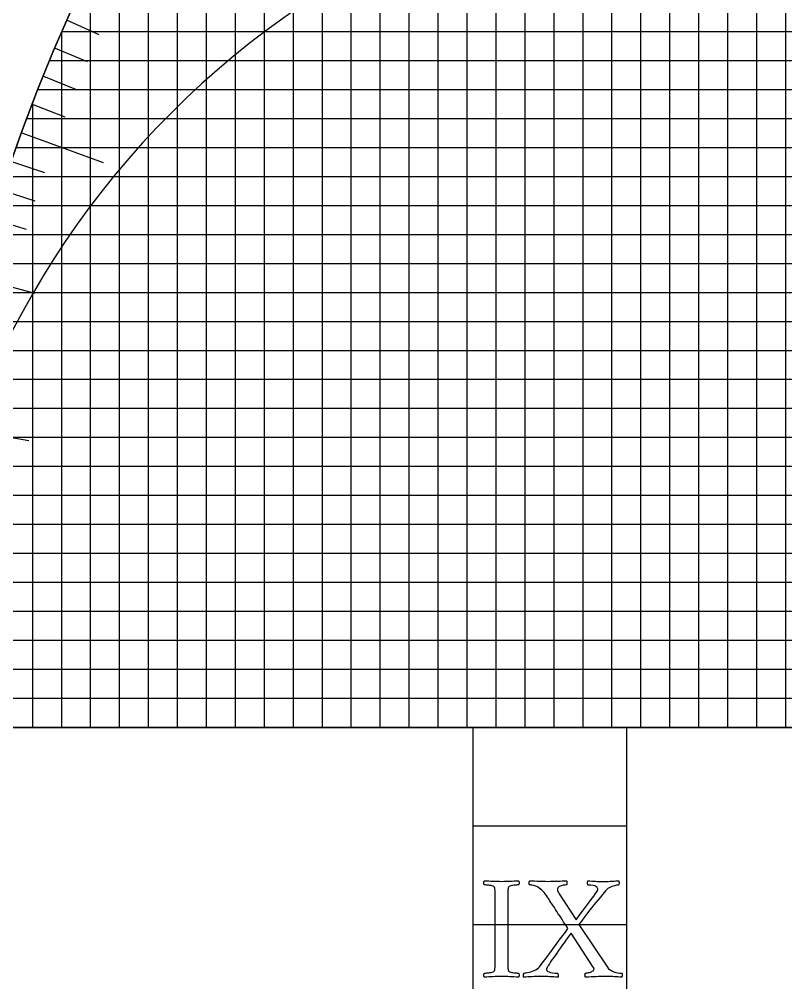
# Model space of a CAD drawing. Header units: millimetres. Extents: x -92 to 92, y -92 to 120.
# Drawn here: x -58.76 to -31.22, y -9.17 to 25.43 of the extents above; entities that cross this region are included whole.
import ezdxf

# ---------------------------------------------------------------- set-up
doc = ezdxf.new("R2010")
doc.units = ezdxf.units.MM
for name, color, linetype in [('ENGRAVE', 7, 'Continuous'), ('ENGRAVE_FINE', 8, 'Continuous'), ('TEXT', 5, 'Continuous')]:
    doc.layers.add(name, color=color, linetype=linetype)

msp = doc.modelspace()

# ---------------------------------------------------------------- linework, layer by layer
at = {"layer": 'ENGRAVE'}
for points in [[(-31.2188, 0), (-31.2188, 54.0725)], [(-36.4219, 0), (-36.4219, 50.7138)], [(-41.625, 0), (-41.625, 46.5382)], [(-46.8281, 0), (-46.8281, 41.2985)], [(-52.0313, 0), (-52.0313, 34.5136)], [(-57.2344, 0), (-57.2344, 24.9533)], [(-58.6721, 21.3549), (-55.7385, 20.2871)], [(0, 20.8125), (-58.8666, 20.8125)], [(-60.31, 16.16), (-58.1991, 15.5944)], [(0, 15.6094), (-60.4548, 15.6094)], [(-61.4889, 10.8422), (-58.4145, 10.3001)], [(0, 10.4063), (-61.5642, 10.4063)], [(0, 5.2031), (-62.2203, 5.2031)], [(-62.4375, 0), (62.4375, 0)], [(0, 0), (-62.4375, 0)], [(-42.4575, 0), (-42.4575, -42.4575), (42.4575, -42.4575), (42.4575, 0)], [(-42.4575, 0), (-36.938, 0)], [(-36.938, 0), (-36.938, -36.938), (36.938, -36.938), (36.938, 0)], [(-42.4575, -3.5381), (-36.938, -3.5381)], [(-42.4575, -7.0763), (-36.938, -7.0763)]]:
    msp.add_lwpolyline(points, dxfattribs=at)
for radius in [90.65, 90.65, 88.2219, 83.7125, 83.7125, 80.1513, 73.5375, 73.5375, 69.6525, 62.4375, 62.4375]:
    msp.add_circle((0, 0), radius, dxfattribs=at)
for centre, radius, start in [((0, 0), 62.4375, 90), ((-31.2188, 0), 31.2188, 0)]:
    msp.add_arc(centre, radius, start, 180, dxfattribs=at)
at = {"layer": 'ENGRAVE_FINE'}
for points in [[(-32.2594, 0), (-32.2594, 53.4582)], [(-33.3, 0), (-33.3, 52.8162)], [(-34.3406, 0), (-34.3406, 52.1456)], [(-35.3813, 0), (-35.3813, 51.4452)], [(-37.4625, 0), (-37.4625, 49.95)], [(-38.5031, 0), (-38.5031, 49.1523)], [(-39.5438, 0), (-39.5438, 48.3191)], [(-40.5844, 0), (-40.5844, 47.4484)], [(-42.6656, 0), (-42.6656, 45.586)], [(-43.7063, 0), (-43.7063, 44.5893)], [(-44.7469, 0), (-44.7469, 43.5449)], [(-45.7875, 0), (-45.7875, 42.4493)], [(-47.8688, 0), (-47.8688, 40.0877)], [(-48.9094, 0), (-48.9094, 38.8113)], [(-49.95, 0), (-49.95, 37.4625)], [(-50.9906, 0), (-50.9906, 36.0333)], [(-53.0719, 0), (-53.0719, 32.891)], [(-54.1125, 0), (-54.1125, 31.1493)], [(-55.1531, 0), (-55.1531, 29.2673)], [(-56.1938, 0), (-56.1938, 27.2159)], [(-57.0395, 25.3956), (-55.8987, 24.8877)], [(0, 24.975), (-57.2249, 24.975)], [(-57.474, 24.3963), (-56.3245, 23.9083)], [(0, 23.9344), (-57.6679, 23.9344)], [(-57.891, 23.3895), (-56.7332, 22.9217)], [(0, 22.8938), (-58.0889, 22.8938)], [(-58.2904, 22.3756), (-57.1246, 21.9281)], [(-58.275, 0), (-58.275, 22.4157)], [(0, 21.8531), (-58.4883, 21.8531)], [(-59.0358, 20.3277), (-57.8551, 19.9211)], [(0, 19.7719), (-59.2243, 19.7719)], [(-59.3816, 19.2942), (-58.194, 18.9084)], [(0, 18.7313), (-59.5616, 18.7313)], [(-59.7093, 18.255), (-58.5151, 17.8899)], [(0, 17.6906), (-59.8789, 17.6906)], [(0, 16.65), (-60.1766, 16.65)], [(0, 14.5688), (-60.714, 14.5688)], [(0, 13.5281), (-60.9543, 13.5281)], [(0, 12.4875), (-61.176, 12.4875)], [(0, 11.4469), (-61.3792, 11.4469)], [(0, 9.3656), (-61.7311, 9.3656)], [(0, 8.325), (-61.88, 8.325)], [(0, 7.2844), (-62.0111, 7.2844)], [(0, 6.2438), (-62.1245, 6.2438)], [(0, 4.1625), (-62.2986, 4.1625)], [(0, 3.1219), (-62.3594, 3.1219)], [(0, 2.0813), (-62.4028, 2.0813)], [(0, 1.0406), (-62.4288, 1.0406)]]:
    msp.add_lwpolyline(points, dxfattribs=at)
at = {"layer": 'TEXT'}
for points in [[(-41.4284, -5.5293), (-41.3514, -5.5288), (-41.2755, -5.5273), (-41.2005, -5.5248), (-41.1266, -5.5213), (-41.0523, -5.5175), (-40.9764, -5.514), (-40.8987, -5.5108), (-40.8195, -5.508), (-40.8103, -5.5207), (-40.8041, -5.5373), (-40.8009, -5.558), (-40.8008, -5.5828), (-40.8029, -5.6075), (-40.8068, -5.6282), (-40.8123, -5.6448), (-40.8195, -5.6575), (-40.8388, -5.658), (-40.8649, -5.6595), (-40.8976, -5.662), (-40.937, -5.6655), (-40.979, -5.67), (-41.0198, -5.6756), (-41.0592, -5.6821), (-41.0972, -5.6896), (-41.1306, -5.6986), (-41.156, -5.7096), (-41.1733, -5.7226), (-41.1827, -5.7377), (-41.1899, -5.7664), (-41.1954, -5.7991), (-41.1992, -5.8358), (-41.2014, -5.8765), (-41.2025, -5.9203), (-41.2034, -5.966), (-41.2039, -6.0137), (-41.204, -6.0635), (-41.204, -6.0715), (-41.204, -6.0795), (-41.204, -6.0875), (-41.204, -6.0955), (-41.204, -6.1035), (-41.204, -6.1116), (-41.204, -6.1196), (-41.204, -6.1276), (-41.204, -8.355), (-41.204, -8.363), (-41.204, -8.371), (-41.204, -8.379), (-41.204, -8.387), (-41.204, -8.395), (-41.204, -8.403), (-41.204, -8.411), (-41.204, -8.419), (-41.2039, -8.4686), (-41.2034, -8.5159), (-41.2025, -8.5608), (-41.2014, -8.6033), (-41.1992, -8.6429), (-41.1954, -8.6788), (-41.1899, -8.711), (-41.1827, -8.7395), (-41.1733, -8.7526), (-41.156, -8.7649), (-41.1306, -8.7766), (-41.0972, -8.7876), (-41.0592, -8.7975), (-41.0198, -8.8056), (-40.979, -8.8121), (-40.937, -8.817), (-40.8976, -8.8205), (-40.8649, -8.823), (-40.8388, -8.8245), (-40.8195, -8.825), (-40.8123, -8.8377), (-40.8068, -8.8544), (-40.8029, -8.8751), (-40.8008, -8.8998), (-40.8009, -8.9245), (-40.8041, -8.9452), (-40.8103, -8.9619), (-40.8195, -8.9746), (-40.8987, -8.9694), (-40.9764, -8.9645), (-41.0523, -8.96), (-41.1266, -8.9559), (-41.2005, -8.9524), (-41.2755, -8.9499), (-41.3514, -8.9484), (-41.4284, -8.9478), (-41.5035, -8.9484), (-41.5793, -8.9499), (-41.6557, -8.9524), (-41.7328, -8.9559), (-41.8106, -8.96), (-41.8891, -8.9645), (-41.9682, -8.9694), (-42.048, -8.9746), (-42.0572, -8.9619), (-42.0633, -8.9452), (-42.0665, -8.9245), (-42.0667, -8.8998), (-42.0645, -8.8751), (-42.0607, -8.8544), (-42.0552, -8.8377), (-42.048, -8.825), (-42.0286, -8.8245), (-42.0026, -8.823), (-41.9699, -8.8205), (-41.9305, -8.817), (-41.8882, -8.8121), (-41.847, -8.8056), (-41.8068, -8.7975), (-41.7676, -8.7876), (-41.7333, -8.7766), (-41.7081, -8.7649), (-41.692, -8.7526), (-41.6848, -8.7395), (-41.6753, -8.7051), (-41.6681, -8.6661), (-41.6632, -8.6224), (-41.6607, -8.5739), (-41.6596, -8.5222), (-41.6587, -8.4685), (-41.6582, -8.4127), (-41.6581, -8.355), (-41.6581, -6.1276), (-41.6582, -6.0697), (-41.6587, -6.0134), (-41.6596, -5.9588), (-41.6607, -5.9059), (-41.6632, -5.8563), (-41.6681, -5.8118), (-41.6753, -5.7722), (-41.6848, -5.7377), (-41.692, -5.7226), (-41.7081, -5.7096), (-41.7333, -5.6986), (-41.7676, -5.6896), (-41.8068, -5.6821), (-41.847, -5.6756), (-41.8882, -5.67), (-41.9305, -5.6655), (-41.9699, -5.662), (-42.0026, -5.6595), (-42.0286, -5.658), (-42.048, -5.6575), (-42.0552, -5.6448), (-42.0607, -5.6282), (-42.0645, -5.6075), (-42.0667, -5.5828), (-42.0665, -5.558), (-42.0633, -5.5373), (-42.0572, -5.5207), (-42.048, -5.508), (-41.9682, -5.5108), (-41.8891, -5.514), (-41.8106, -5.5175), (-41.7328, -5.5213), (-41.6557, -5.5248), (-41.5793, -5.5273), (-41.5035, -5.5288), (-41.4284, -5.5293)], [(-39.7619, -5.5293), (-39.6677, -5.5288), (-39.5776, -5.5273), (-39.4914, -5.5248), (-39.4093, -5.5213), (-39.3295, -5.5175), (-39.2504, -5.514), (-39.172, -5.5108), (-39.0942, -5.508), (-39.0895, -5.5213), (-39.0862, -5.54), (-39.0842, -5.5641), (-39.0835, -5.5934), (-39.0848, -5.6215), (-39.0888, -5.6415), (-39.0955, -5.6535), (-39.1049, -5.6575), (-39.1259, -5.6584), (-39.1516, -5.6609), (-39.182, -5.665), (-39.217, -5.6709), (-39.2538, -5.6789), (-39.2891, -5.6896), (-39.3232, -5.7029), (-39.3559, -5.719), (-39.384, -5.7385), (-39.404, -5.7624), (-39.416, -5.7906), (-39.42, -5.8231), (-39.416, -5.8548), (-39.404, -5.8912), (-39.384, -5.9323), (-39.3559, -5.978), (-38.7523, -6.9074), (-38.6362, -6.7522), (-38.5226, -6.6016), (-38.4118, -6.4557), (-38.3036, -6.3145), (-38.2042, -6.1833), (-38.1194, -6.0675), (-38.0493, -5.967), (-37.9938, -5.8819), (-37.9867, -5.8685), (-37.9812, -5.8552), (-37.9773, -5.8418), (-37.9752, -5.8285), (-37.974, -5.8164), (-37.9731, -5.8071), (-37.9726, -5.8004), (-37.9725, -5.7964), (-37.9765, -5.777), (-37.9885, -5.7563), (-38.0085, -5.7343), (-38.0366, -5.7109), (-38.0783, -5.6899), (-38.1394, -5.6749), (-38.2199, -5.6659), (-38.3197, -5.6629), (-38.3269, -5.6567), (-38.3324, -5.6435), (-38.3362, -5.6233), (-38.3384, -5.5961), (-38.3389, -5.5676), (-38.3377, -5.5434), (-38.3349, -5.5235), (-38.3304, -5.508), (-38.2551, -5.5131), (-38.1841, -5.518), (-38.1175, -5.5225), (-38.0553, -5.5267), (-37.9937, -5.5302), (-37.9291, -5.5327), (-37.8615, -5.5342), (-37.7909, -5.5347), (-37.6934, -5.534), (-37.6039, -5.532), (-37.5225, -5.5287), (-37.449, -5.524), (-37.3826, -5.519), (-37.3222, -5.5146), (-37.2677, -5.511), (-37.2193, -5.508), (-37.2145, -5.5207), (-37.2107, -5.5373), (-37.2078, -5.558), (-37.206, -5.5828), (-37.2065, -5.6078), (-37.2107, -5.6295), (-37.2185, -5.6478), (-37.23, -5.6629), (-37.2445, -5.6637), (-37.2667, -5.6662), (-37.2966, -5.6704), (-37.3342, -5.6762), (-37.3766, -5.6849), (-37.421, -5.6976), (-37.4674, -5.7143), (-37.5158, -5.735), (-37.564, -5.7605), (-37.6099, -5.7917), (-37.6535, -5.8286), (-37.6947, -5.8712), (-37.7904, -5.9874), (-37.8797, -6.0955), (-37.9626, -6.1957), (-38.0392, -6.2878), (-38.1122, -6.3763), (-38.1841, -6.4654), (-38.2551, -6.5552), (-38.325, -6.6457), (-38.3975, -6.7408), (-38.4759, -6.8447), (-38.5604, -6.9572), (-38.6508, -7.0784), (-37.6253, -8.6167), (-37.5829, -8.6688), (-37.5305, -8.7128), (-37.4681, -8.7489), (-37.3956, -8.7769), (-37.3198, -8.798), (-37.2474, -8.813), (-37.1783, -8.822), (-37.1125, -8.825), (-37.1057, -8.838), (-37.1012, -8.8557), (-37.099, -8.8781), (-37.0992, -8.9051), (-37.1007, -8.9315), (-37.1025, -8.9519), (-37.1047, -8.9662), (-37.1072, -8.9746), (-37.182, -8.9694), (-37.2514, -8.9645), (-37.3155, -8.96), (-37.3742, -8.9559), (-37.4333, -8.9524), (-37.4984, -8.9499), (-37.5695, -8.9484), (-37.6467, -8.9478), (-37.7526, -8.9484), (-37.8516, -8.9499), (-37.9436, -8.9524), (-38.0286, -8.9559), (-38.1135, -8.96), (-38.2055, -8.9645), (-38.3045, -8.9694), (-38.4105, -8.9746), (-38.4198, -8.9612), (-38.4265, -8.9425), (-38.4305, -8.9185), (-38.4318, -8.8891), (-38.4305, -8.8611), (-38.4265, -8.841), (-38.4198, -8.829), (-38.4105, -8.825), (-38.392, -8.824), (-38.3684, -8.821), (-38.3399, -8.816), (-38.3063, -8.809), (-38.2708, -8.7998), (-38.2362, -8.7883), (-38.2027, -8.7744), (-38.1701, -8.7582), (-38.1421, -8.74), (-38.122, -8.7202), (-38.11, -8.6986), (-38.106, -8.6754), (-38.1065, -8.6696), (-38.108, -8.6628), (-38.1105, -8.6549), (-38.114, -8.6461), (-38.1182, -8.6372), (-38.1227, -8.6294), (-38.1275, -8.6225), (-38.1327, -8.6167), (-38.9286, -7.3882), (-38.9885, -7.4678), (-39.0508, -7.5517), (-39.1154, -7.64), (-39.1823, -7.7327), (-39.2499, -7.827), (-39.3165, -7.9203), (-39.3821, -8.0126), (-39.4467, -8.1039), (-39.5085, -8.192), (-39.5656, -8.2748), (-39.618, -8.3523), (-39.6657, -8.4244), (-39.7074, -8.4885), (-39.7418, -8.5419), (-39.7689, -8.5846), (-39.7886, -8.6167), (-39.7916, -8.6227), (-39.7952, -8.63), (-39.7996, -8.6387), (-39.8046, -8.6487), (-39.8093, -8.6597), (-39.8126, -8.6714), (-39.8146, -8.6838), (-39.8153, -8.6968), (-39.8096, -8.7203), (-39.7926, -8.7429), (-39.7642, -8.7644), (-39.7245, -8.7849), (-39.6711, -8.8025), (-39.6016, -8.815), (-39.5162, -8.8225), (-39.4147, -8.825), (-39.4075, -8.838), (-39.402, -8.8557), (-39.3981, -8.8781), (-39.396, -8.9051), (-39.3955, -8.9315), (-39.3966, -8.9519), (-39.3995, -8.9662), (-39.404, -8.9746), (-39.4764, -8.9694), (-39.5495, -8.9645), (-39.6233, -8.96), (-39.6978, -8.9559), (-39.7722, -8.9524), (-39.846, -8.9499), (-39.9191, -8.9484), (-39.9915, -8.9478), (-40.0894, -8.9484), (-40.1798, -8.9499), (-40.263, -8.9524), (-40.3387, -8.9559), (-40.4115, -8.96), (-40.4856, -8.9645), (-40.5611, -8.9694), (-40.6379, -8.9746), (-40.642, -8.9594), (-40.6439, -8.9405), (-40.6434, -8.918), (-40.6405, -8.8918), (-40.6367, -8.8666), (-40.6332, -8.847), (-40.63, -8.8332), (-40.6272, -8.825), (-40.611, -8.8238), (-40.5838, -8.8203), (-40.5455, -8.8145), (-40.4963, -8.8063), (-40.4406, -8.795), (-40.3828, -8.7796), (-40.323, -8.7602), (-40.2613, -8.7369), (-40.202, -8.709), (-40.1498, -8.6761), (-40.1045, -8.6382), (-40.0663, -8.5953), (-39.9698, -8.4698), (-39.878, -8.3496), (-39.7909, -8.2348), (-39.7084, -8.1253), (-39.6285, -8.0183), (-39.5489, -7.9109), (-39.4696, -7.8033), (-39.3906, -7.6953), (-39.31, -7.585), (-39.2257, -7.4703), (-39.1377, -7.3513), (-39.0461, -7.2279), (-39.0777, -7.177), (-39.1135, -7.1204), (-39.1538, -7.0582), (-39.1983, -6.9902), (-39.2454, -6.9186), (-39.2931, -6.8453), (-39.3416, -6.7704), (-39.3906, -6.6938), (-39.4394, -6.6177), (-39.4868, -6.5442), (-39.5328, -6.4734), (-39.5776, -6.4053), (-39.6196, -6.3416), (-39.6577, -6.2838), (-39.6918, -6.2321), (-39.7218, -6.1863), (-39.7463, -6.1489), (-39.7639, -6.1222), (-39.7744, -6.1062), (-39.7779, -6.1009), (-39.8201, -6.0351), (-39.8613, -5.9767), (-39.9016, -5.9256), (-39.9408, -5.8819), (-39.9814, -5.8428), (-40.0256, -5.8058), (-40.0735, -5.7707), (-40.1251, -5.7377), (-40.161, -5.7178), (-40.1992, -5.7009), (-40.2398, -5.6871), (-40.2826, -5.6762), (-40.3242, -5.668), (-40.3608, -5.6622), (-40.3923, -5.6587), (-40.4189, -5.6575), (-40.4282, -5.6535), (-40.4349, -5.6415), (-40.4389, -5.6215), (-40.4402, -5.5934), (-40.4389, -5.5641), (-40.4349, -5.54), (-40.4282, -5.5213), (-40.4189, -5.508), (-40.3262, -5.5108), (-40.2406, -5.514), (-40.162, -5.5175), (-40.0904, -5.5213), (-40.0187, -5.5248), (-39.9401, -5.5273), (-39.8545, -5.5288), (-39.7619, -5.5293)]]:
    msp.add_lwpolyline(points, close=True, dxfattribs=at)

doc.saveas('drawing.dxf')
